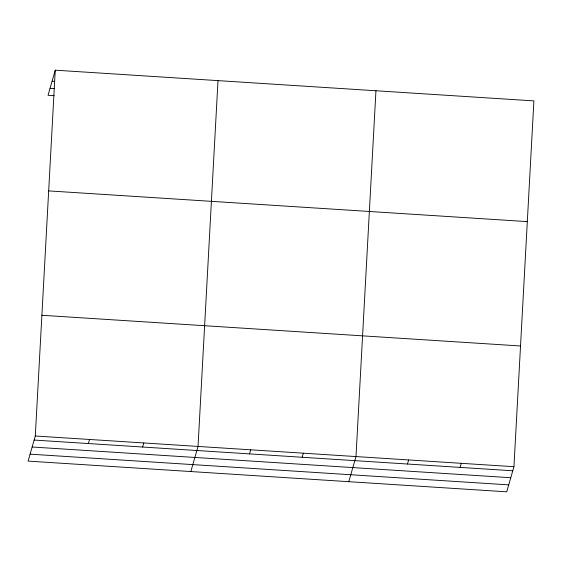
<?xml version="1.0" encoding="UTF-8"?>
<svg xmlns="http://www.w3.org/2000/svg" width="562" height="562" viewBox="0 0 562 562"><rect width="100%" height="100%" fill="white"/><g stroke="black" fill="none" stroke-linecap="round" stroke-linejoin="round"><path stroke-width="0.84" d="M35.301 435.993L55.259 70.18L533.9 100.893L513.942 466.699L506.741 491.82L28.1 461.107L35.301 435.993L513.942 466.699M218 80.626L198.042 446.432L190.834 471.553M375.95 90.756L355.992 456.569L348.784 481.683M55.259 70.18L48.058 95.301L54.184 95.695M88.382 443.551L89.548 439.47M142.622 447.029L143.795 442.954M249.521 453.885L250.687 449.811M302.173 457.264L303.339 453.19M407.471 464.022L408.637 459.948M460.123 467.401L461.29 463.327M52.104 81.202L54.725 81.371M50.053 88.353L54.423 88.634M48.676 190.897L527.311 221.611M41.89 315.275L520.524 345.981M34.134 440.067L512.769 470.78M32.139 447.008L510.781 477.721M30.088 454.166L508.729 484.873"/></g></svg>
